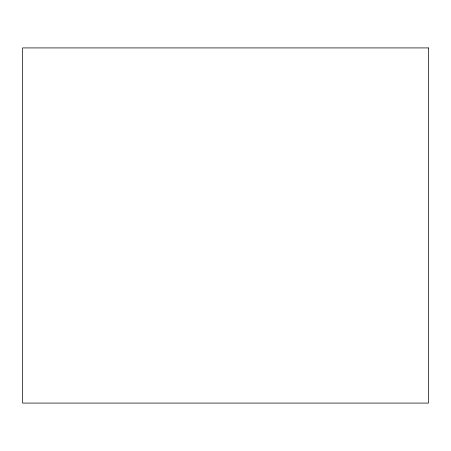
<?xml version="1.0" encoding="UTF-8"?>
<svg xmlns="http://www.w3.org/2000/svg" width="451" height="451" viewBox="0 0 451 451"><rect width="100%" height="100%" fill="white"/><g stroke="black" fill="none" stroke-linecap="round" stroke-linejoin="round"><path stroke-width="0.68" d="M428.45 47.919L22.55 47.919L22.55 403.081L428.45 403.081L428.45 47.919"/></g></svg>
